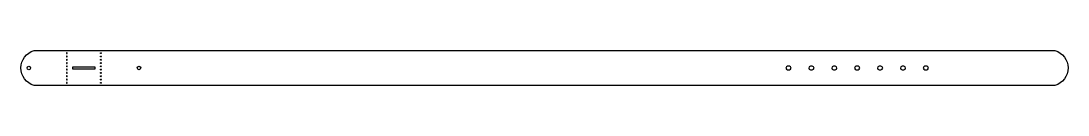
# Model space of a CAD drawing. Header units: millimetres. Extents: x -78 to 1119, y 6 to 46.
import ezdxf

# ---------------------------------------------------------------- set-up
doc = ezdxf.new("R2010")
doc.units = ezdxf.units.MM
doc.header["$MEASUREMENT"] = 0

# ---------------------------------------------------------------- blocks, each defined once
blk = doc.blocks.new('*U2')
for p, q in [((1, 2), (-1, 2)), ((-1, -2), (1, -2))]:
    blk.add_line(p, q)
for centre, start, end in [((-1, 0), 90, 270), ((1, 0), 270, 90)]:
    blk.add_arc(centre, 2, start, end)
blk = doc.blocks.new('*U3')
at = {"color": 0, "linetype": 'ByBlock', "lineweight": -2, "transparency": 16777216, "rotation": 180}
for p in [(958.1, 45.9), (984.3, 45.9), (1010.5, 45.9), (1036.6, 45.9), (1062.8, 45.9), (1089, 45.9), (1115.1, 45.9)]:
    blk.add_blockref('*U2', p, dxfattribs=at)
blk = doc.blocks.new('*U8')
blk.add_circle((0, 0), 0.5)
blk = doc.blocks.new('*U9')
at = {"color": 0, "linetype": 'ByBlock', "lineweight": -2, "transparency": 16777216, "rotation": 89.99999999999996}
for p in [(92.9, 31.8), (92.9, 28), (92.9, 24.2), (92.9, 20.4), (92.9, 16.7), (92.9, 12.9), (92.9, 9.1), (92.9, 5.3), (92.9, 1.5), (92.9, -2.2)]:
    blk.add_blockref('*U8', p, dxfattribs=at)
blk = doc.blocks.new('*U10')
blk.add_circle((0, 0), 0.5)
blk = doc.blocks.new('*U11')
at = {"color": 0, "linetype": 'ByBlock', "lineweight": -2, "transparency": 16777216, "rotation": 89.99999999999996}
for p in [(92.9, 31.8), (92.9, 28), (92.9, 24.2), (92.9, 20.4), (92.9, 16.7), (92.9, 12.9), (92.9, 9.1), (92.9, 5.3), (92.9, 1.5), (92.9, -2.2)]:
    blk.add_blockref('*U10', p, dxfattribs=at)

msp = doc.modelspace()

# ---------------------------------------------------------------- linework, layer by layer
msp.add_lwpolyline([(-63.1, 46.3), (1104.4, 46.3, -0.75), (1104.4, 6.3), (1104.4, 6.3), (-63.1, 6.3, -0.75)], format="xyb", close=True)
msp.add_lwpolyline([(6.4, 24.8), (-18.6, 24.8), (-18.6, 27.8), (6.4, 27.8)], close=True)
for centre in [(-69.1, 26.3), (56.9, 26.3)]:
    msp.add_circle(centre, 2)

# ---------------------------------------------------------------- block references
at = {"xscale": -1}
msp.add_blockref('*U9', (67.3, 11.5), dxfattribs=at)
for name, p in [('*U11', (-79.5, 11.5)), ('*U3', (-158.4, -19.7))]:
    msp.add_blockref(name, p)

doc.saveas('drawing.dxf')
